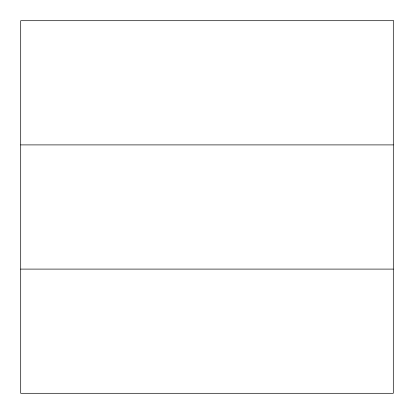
<?xml version="1.0" encoding="UTF-8"?>
<svg xmlns="http://www.w3.org/2000/svg" width="414" height="414" viewBox="0 0 414 414"><rect width="100%" height="100%" fill="white"/><g stroke="black" fill="none" stroke-linecap="round" stroke-linejoin="round"><path stroke-width="0.62" d="M20.7 144.9L393.3 144.9M20.7 269.1L393.3 269.1M393.3 20.7L20.7 20.7L20.7 393.3L393.3 393.3L393.3 20.7"/></g></svg>
